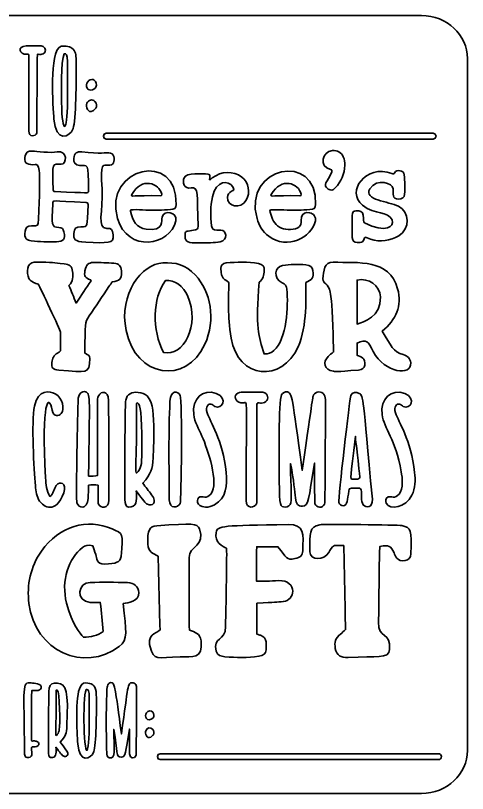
# Model space of a CAD drawing. Header units: inches. Extents: x 15.06 to 21.06, y -13.03 to -8.53.
# Drawn here: x 18.442 to 21.056, y -13.028 to -8.528 of the extents above; entities that cross this region are included whole.
import ezdxf

# ---------------------------------------------------------------- set-up
doc = ezdxf.new("R2010")
doc.units = ezdxf.units.IN
doc.header["$MEASUREMENT"] = 0
doc.layers.add('_U+0421_U+043B_U+043E_U+0439 1', color=7, linetype='Continuous')

# ---------------------------------------------------------------- blocks, each defined once
blk = doc.blocks.new('block 11')
at = {"layer": '_U+0421_U+043B_U+043E_U+0439 1', "color": 7, "lineweight": 35, "true_color": 0xffffff}
for points, knots in [([(19.3707, -9.6207), (19.37, -9.6426), (19.3609, -9.6488), (19.3383, -9.6498), (19.3146, -9.6508), (19.2911, -9.6547), (19.2717, -9.654), (19.2191, -9.6559), (19.1711, -9.6498), (19.1229, -9.6507), (19.1124, -9.6509), (19.104, -9.6494), (19.1064, -9.6596), (19.1199, -9.7161), (19.1424, -9.7572), (19.198, -9.7638), (19.306, -9.7765), (19.285, -9.7123), (19.2893, -9.6941), (19.3003, -9.6478), (19.3796, -9.6668), (19.3692, -9.7149), (19.3376, -9.8613), (19.0889, -9.9014), (19.0319, -9.7011), (18.9476, -9.4047), (19.3816, -9.3054), (19.3707, -9.6207)], [0, 0, 0, 0, 1, 1, 1, 2, 2, 2, 3, 3, 3, 4, 4, 4, 5, 5, 5, 6, 6, 6, 7, 7, 7, 8, 8, 8, 9, 9, 9, 9]), ([(19.2876, -9.5618), (19.273, -9.4968), (19.1723, -9.4597), (19.1143, -9.5636), (19.1056, -9.5793), (19.122, -9.5666), (19.2792, -9.57), (19.2844, -9.5698), (19.2895, -9.57), (19.2876, -9.5618)], [0, 0, 0, 0, 1, 1, 1, 2, 2, 2, 3, 3, 3, 3])]:
    blk.add_open_spline(points, degree=3, knots=knots, dxfattribs=at)
blk = doc.blocks.new('block 12')
at = {"layer": '_U+0421_U+043B_U+043E_U+0439 1', "color": 7, "lineweight": 35, "true_color": 0xffffff}
for points, knots in [([(20.1775, -9.6207), (20.1768, -9.6426), (20.1677, -9.6488), (20.1451, -9.6498), (20.1214, -9.6508), (20.0979, -9.6547), (20.0785, -9.654), (20.0282, -9.6559), (20.0051, -9.6508), (19.9203, -9.6508), (19.9143, -9.6509), (19.9118, -9.6535), (19.9133, -9.6596), (19.9203, -9.6894), (19.9326, -9.7248), (19.9572, -9.745), (19.9706, -9.7559), (19.9876, -9.7618), (20.0049, -9.7638), (20.0386, -9.7678), (20.0929, -9.7654), (20.0947, -9.7227), (20.0951, -9.7147), (20.0942, -9.702), (20.0961, -9.6941), (20.1012, -9.6725), (20.1207, -9.6646), (20.1427, -9.6688), (20.1659, -9.6733), (20.1808, -9.693), (20.1761, -9.7149), (20.1548, -9.8135), (20.014, -9.8839), (19.9065, -9.8046), (19.8708, -9.7782), (19.8504, -9.7422), (19.8387, -9.7011), (19.7536, -9.4018), (20.1883, -9.309), (20.1775, -9.6207)], [0, 0, 0, 0, 1, 1, 1, 2, 2, 2, 3, 3, 3, 4, 4, 4, 5, 5, 5, 6, 6, 6, 7, 7, 7, 8, 8, 8, 9, 9, 9, 10, 10, 10, 11, 11, 11, 12, 12, 12, 13, 13, 13, 13]), ([(20.0945, -9.5618), (20.0798, -9.4968), (19.9792, -9.4597), (19.9211, -9.5636), (19.9124, -9.5793), (19.9288, -9.5666), (20.086, -9.57), (20.0912, -9.5698), (20.0963, -9.57), (20.0945, -9.5618)], [0, 0, 0, 0, 1, 1, 1, 2, 2, 2, 3, 3, 3, 3])]:
    blk.add_open_spline(points, degree=3, knots=knots, dxfattribs=at)
blk = doc.blocks.new('block 10')
at = {"layer": '_U+0421_U+043B_U+043E_U+0439 1', "color": 7, "lineweight": 35, "true_color": 0xffffff}
for points, knots in [([(19.0076, -9.3356), (19.0171, -9.354), (19.0153, -9.3929), (18.9878, -9.3931), (18.9411, -9.3933), (18.9337, -9.3734), (18.9427, -9.5302), (18.9502, -9.6608), (18.9088, -9.7581), (18.9704, -9.7587), (18.9973, -9.7589), (19.0014, -9.763), (19.0067, -9.7968), (19.0148, -9.8495), (18.9725, -9.8435), (18.8479, -9.8387), (18.7802, -9.8361), (18.7782, -9.8195), (18.7795, -9.7884), (18.7808, -9.7589), (18.7907, -9.7496), (18.8207, -9.7496), (18.8642, -9.7495), (18.8548, -9.7541), (18.8614, -9.6213), (18.8617, -9.6143), (18.8604, -9.6099), (18.8515, -9.6094), (18.6406, -9.5993), (18.66, -9.5928), (18.6583, -9.6174), (18.6498, -9.7397), (18.6501, -9.7526), (18.6935, -9.7541), (18.7118, -9.7547), (18.7175, -9.7602), (18.7218, -9.7783), (18.7322, -9.823), (18.7186, -9.8333), (18.6785, -9.8359), (18.6297, -9.8391), (18.5814, -9.8359), (18.5332, -9.8305), (18.5093, -9.8279), (18.4908, -9.82), (18.4976, -9.776), (18.5012, -9.7528), (18.5103, -9.7452), (18.5343, -9.745), (18.5731, -9.7446), (18.5728, -9.7443), (18.5745, -9.7054), (18.5874, -9.4193), (18.5825, -9.3879), (18.5562, -9.3903), (18.5191, -9.3936), (18.4899, -9.3852), (18.4964, -9.349), (18.5018, -9.3192), (18.5124, -9.3089), (18.5432, -9.3121), (18.5571, -9.3135), (18.6484, -9.3241), (18.6838, -9.3167), (18.7428, -9.305), (18.7414, -9.3879), (18.7058, -9.3884), (18.6563, -9.3891), (18.6517, -9.3671), (18.6607, -9.5377), (18.6611, -9.5453), (18.6658, -9.5459), (18.6718, -9.5461), (18.8678, -9.5532), (18.8637, -9.5579), (18.8637, -9.544), (18.863, -9.3674), (18.8603, -9.3979), (18.8114, -9.3948), (18.7877, -9.3934), (18.7748, -9.3771), (18.7789, -9.3542), (18.7843, -9.3237), (18.7949, -9.3133), (18.8263, -9.3167), (18.9294, -9.3278), (18.9785, -9.3211), (18.9704, -9.321), (18.9848, -9.3212), (19.0008, -9.3224), (19.0076, -9.3356)], [0, 0, 0, 0, 1, 1, 1, 2, 2, 2, 3, 3, 3, 4, 4, 4, 5, 5, 5, 6, 6, 6, 7, 7, 7, 8, 8, 8, 9, 9, 9, 10, 10, 10, 11, 11, 11, 12, 12, 12, 13, 13, 13, 14, 14, 14, 15, 15, 15, 16, 16, 16, 17, 17, 17, 18, 18, 18, 19, 19, 19, 20, 20, 20, 21, 21, 21, 22, 22, 22, 23, 23, 23, 24, 24, 24, 25, 25, 25, 26, 26, 26, 27, 27, 27, 28, 28, 28, 29, 29, 29, 30, 30, 30, 30]), ([(20.2753, -9.3089), (20.214, -9.3141), (20.1943, -9.4013), (20.2638, -9.418), (20.2732, -9.4202), (20.2738, -9.4242), (20.2708, -9.4319), (20.2461, -9.4945), (20.2127, -9.5073), (20.2508, -9.5312), (20.2656, -9.5406), (20.2774, -9.5395), (20.2912, -9.5247), (20.3255, -9.4878), (20.3437, -9.4438), (20.3474, -9.394), (20.348, -9.3766), (20.3444, -9.3603), (20.3372, -9.3446), (20.3253, -9.319), (20.3039, -9.3065), (20.2753, -9.3089)], [0, 0, 0, 0, 1, 1, 1, 2, 2, 2, 3, 3, 3, 4, 4, 4, 5, 5, 5, 6, 6, 6, 7, 7, 7, 7]), ([(20.6562, -9.6311), (20.6006, -9.6025), (20.4521, -9.5948), (20.4909, -9.5311), (20.5316, -9.4641), (20.625, -9.498), (20.6253, -9.5292), (20.6255, -9.5583), (20.6206, -9.5889), (20.6561, -9.5894), (20.678, -9.5896), (20.6915, -9.5806), (20.6922, -9.5617), (20.6937, -9.5242), (20.6944, -9.4865), (20.6903, -9.449), (20.6872, -9.4204), (20.6435, -9.4186), (20.6355, -9.436), (20.6311, -9.4457), (20.6262, -9.444), (20.6184, -9.4411), (20.4671, -9.3854), (20.351, -9.5475), (20.4494, -9.6251), (20.5222, -9.6827), (20.595, -9.6553), (20.6198, -9.7102), (20.6366, -9.7472), (20.5832, -9.7913), (20.461, -9.7267), (20.4524, -9.7222), (20.4558, -9.7102), (20.4522, -9.682), (20.4492, -9.6594), (20.4355, -9.6553), (20.4103, -9.6578), (20.384, -9.6603), (20.3893, -9.6686), (20.3893, -9.7418), (20.3893, -9.7418), (20.3894, -9.7418), (20.3894, -9.7418), (20.3894, -9.8265), (20.3818, -9.8448), (20.4361, -9.8406), (20.4469, -9.8398), (20.4532, -9.8347), (20.4559, -9.8244), (20.4613, -9.8037), (20.4599, -9.8094), (20.4954, -9.8212), (20.5527, -9.8402), (20.6077, -9.8316), (20.658, -9.8016), (20.7267, -9.7606), (20.7202, -9.664), (20.6562, -9.6311)], [0, 0, 0, 0, 1, 1, 1, 2, 2, 2, 3, 3, 3, 4, 4, 4, 5, 5, 5, 6, 6, 6, 7, 7, 7, 8, 8, 8, 9, 9, 9, 10, 10, 10, 11, 11, 11, 12, 12, 12, 13, 13, 13, 14, 14, 14, 15, 15, 15, 16, 16, 16, 17, 17, 17, 18, 18, 18, 19, 19, 19, 19]), ([(19.7507, -9.462), (19.7014, -9.4249), (19.6319, -9.4271), (19.5796, -9.4674), (19.5751, -9.4709), (19.5713, -9.4754), (19.5644, -9.4777), (19.5661, -9.4574), (19.5698, -9.4456), (19.5547, -9.4445), (19.524, -9.4421), (19.4284, -9.437), (19.4169, -9.4658), (19.4063, -9.492), (19.417, -9.5329), (19.4577, -9.5247), (19.5011, -9.5162), (19.4923, -9.5584), (19.4975, -9.7482), (19.4978, -9.7598), (19.4932, -9.7652), (19.4822, -9.767), (19.4684, -9.7692), (19.4546, -9.7715), (19.4409, -9.7741), (19.4331, -9.7756), (19.4247, -9.7784), (19.4236, -9.7872), (19.4198, -9.8172), (19.4224, -9.8419), (19.4642, -9.8422), (19.4996, -9.8424), (19.535, -9.842), (19.5704, -9.8419), (19.5891, -9.8418), (19.6077, -9.8404), (19.626, -9.8368), (19.6728, -9.8275), (19.6619, -9.7679), (19.6301, -9.7693), (19.6224, -9.7696), (19.6145, -9.7694), (19.6068, -9.7693), (19.5859, -9.7693), (19.5793, -9.7641), (19.5762, -9.7442), (19.5672, -9.688), (19.5693, -9.6319), (19.5815, -9.5763), (19.6033, -9.4769), (19.672, -9.4808), (19.6979, -9.5184), (19.7077, -9.5325), (19.7066, -9.5369), (19.6915, -9.5444), (19.6772, -9.5516), (19.6689, -9.5629), (19.6682, -9.579), (19.6656, -9.6348), (19.7434, -9.6503), (19.7767, -9.5951), (19.8023, -9.5527), (19.7903, -9.4919), (19.7507, -9.462)], [0, 0, 0, 0, 1, 1, 1, 2, 2, 2, 3, 3, 3, 4, 4, 4, 5, 5, 5, 6, 6, 6, 7, 7, 7, 8, 8, 8, 9, 9, 9, 10, 10, 10, 11, 11, 11, 12, 12, 12, 13, 13, 13, 14, 14, 14, 15, 15, 15, 16, 16, 16, 17, 17, 17, 18, 18, 18, 19, 19, 19, 20, 20, 20, 21, 21, 21, 21])]:
    blk.add_open_spline(points, degree=3, knots=knots, dxfattribs=at)
at = {"layer": '_U+0421_U+043B_U+043E_U+0439 1'}
for name in ['block 11', 'block 12']:
    blk.add_blockref(name, (0, 0), dxfattribs=at)
blk = doc.blocks.new('block 14')
at = {"layer": '_U+0421_U+043B_U+043E_U+0439 1', "color": 7, "lineweight": 35, "true_color": 0xffffff}
for points, knots in [([(19.2054, -11.3551), (19.1915, -11.3476), (19.185, -11.3366), (19.1399, -11.278), (19.1442, -11.3166), (19.1464, -11.3628), (19.1116, -11.3699), (19.0649, -11.3796), (19.0746, -11.3359), (19.0747, -11.2468), (19.075, -11.0261), (19.0745, -10.7831), (19.0796, -10.7528), (19.0858, -10.7162), (19.1157, -10.7048), (19.152, -10.7078), (19.2364, -10.7147), (19.251, -10.787), (19.2374, -11.0865), (19.2343, -11.1556), (19.2277, -11.1759), (19.1782, -11.2327), (19.1951, -11.2549), (19.2121, -11.2771), (19.229, -11.2994), (19.2661, -11.3481), (19.2309, -11.3688), (19.2054, -11.3551)], [0, 0, 0, 0, 1, 1, 1, 2, 2, 2, 3, 3, 3, 4, 4, 4, 5, 5, 5, 6, 6, 6, 7, 7, 7, 8, 8, 8, 9, 9, 9, 9]), ([(19.1667, -10.8249), (19.1581, -10.7552), (19.1405, -10.7637), (19.1408, -10.7807), (19.1459, -11.1428), (19.1252, -11.1996), (19.1517, -11.1647), (19.1617, -11.1517), (19.1674, -11.1357), (19.1701, -11.1197), (19.1739, -11.0972), (19.1758, -10.8999), (19.1667, -10.8249)], [0, 0, 0, 0, 1, 1, 1, 2, 2, 2, 3, 3, 3, 4, 4, 4, 4])]:
    blk.add_open_spline(points, degree=3, knots=knots, dxfattribs=at)
blk = doc.blocks.new('block 15')
at = {"layer": '_U+0421_U+043B_U+043E_U+0439 1', "color": 7, "lineweight": 35, "true_color": 0xffffff}
for points, knots in [([(20.5057, -11.3252), (20.5107, -11.377), (20.4676, -11.3773), (20.4535, -11.3585), (20.4446, -11.3468), (20.4437, -11.3312), (20.4432, -11.3166), (20.4409, -11.2565), (20.4481, -11.2597), (20.3846, -11.262), (20.3752, -11.2624), (20.371, -11.2644), (20.3691, -11.2777), (20.3623, -11.3281), (20.3621, -11.3614), (20.3365, -11.3633), (20.3253, -11.3641), (20.3154, -11.3548), (20.3118, -11.3443), (20.3066, -11.3292), (20.3756, -10.7389), (20.3807, -10.726), (20.3875, -10.7079), (20.414, -10.7022), (20.43, -10.7134), (20.456, -10.7315), (20.4484, -10.7214), (20.5057, -11.3252)], [0, 0, 0, 0, 1, 1, 1, 2, 2, 2, 3, 3, 3, 4, 4, 4, 5, 5, 5, 6, 6, 6, 7, 7, 7, 8, 8, 8, 9, 9, 9, 9]), ([(20.4313, -11.1834), (20.4313, -11.1834), (20.4269, -11.1398), (20.4162, -11.0336), (20.414, -11.0115), (20.4062, -10.9837), (20.4089, -10.9617), (20.3786, -11.21), (20.3738, -11.2096), (20.3917, -11.2092), (20.4003, -11.209), (20.419, -11.2121), (20.4265, -11.2083), (20.4367, -11.2033), (20.4325, -11.1947), (20.4313, -11.1834)], [0, 0, 0, 0, 1, 1, 1, 2, 2, 2, 3, 3, 3, 4, 4, 4, 5, 5, 5, 5])]:
    blk.add_open_spline(points, degree=3, knots=knots, dxfattribs=at)
blk = doc.blocks.new('block 13')
at = {"layer": '_U+0421_U+043B_U+043E_U+0439 1', "color": 7, "lineweight": 35, "true_color": 0xffffff}
for points, knots in [([(18.6779, -11.2454), (18.6623, -11.2646), (18.6627, -11.2968), (18.6406, -11.3098), (18.6217, -11.278), (18.6185, -11.2397), (18.6163, -11.2029), (18.5897, -10.7534), (18.6356, -10.7114), (18.6538, -10.8103), (18.6616, -10.8524), (18.6942, -10.8454), (18.7068, -10.8294), (18.7268, -10.8039), (18.7161, -10.7409), (18.6712, -10.7152), (18.6421, -10.6986), (18.5715, -10.689), (18.5517, -10.7875), (18.5329, -10.8812), (18.5485, -11.1538), (18.5573, -11.2475), (18.5602, -11.2785), (18.5642, -11.3107), (18.5814, -11.3367), (18.6022, -11.3679), (18.6758, -11.4164), (18.7209, -11.2886), (18.7414, -11.2302), (18.6983, -11.2203), (18.6779, -11.2454)], [0, 0, 0, 0, 1, 1, 1, 2, 2, 2, 3, 3, 3, 4, 4, 4, 5, 5, 5, 6, 6, 6, 7, 7, 7, 8, 8, 8, 9, 9, 9, 10, 10, 10, 10]), ([(18.9231, -10.7257), (18.9162, -10.7387), (18.9161, -10.7541), (18.9161, -10.7687), (18.9161, -10.7721), (18.9177, -11.1871), (18.9153, -11.1894), (18.9131, -11.1914), (18.8681, -11.1921), (18.8649, -11.1922), (18.8692, -10.7442), (18.8759, -10.722), (18.8523, -10.7065), (18.8393, -10.6981), (18.8207, -10.706), (18.8126, -10.719), (18.8044, -10.7319), (18.8038, -10.7481), (18.8035, -10.7634), (18.8003, -10.9136), (18.791, -11.3273), (18.7971, -11.3465), (18.8066, -11.3766), (18.8575, -11.3918), (18.8615, -11.321), (18.863, -11.2957), (18.8639, -11.2704), (18.8642, -11.2451), (18.8826, -11.2416), (18.9016, -11.2416), (18.9199, -11.2451), (18.9196, -11.333), (18.9182, -11.3433), (18.9221, -11.3535), (18.9324, -11.38), (18.9815, -11.3824), (18.9816, -11.3309), (18.9821, -11.1388), (18.9826, -10.9468), (18.9799, -10.7547), (18.979, -10.6916), (18.936, -10.7016), (18.9231, -10.7257)], [0, 0, 0, 0, 1, 1, 1, 2, 2, 2, 3, 3, 3, 4, 4, 4, 5, 5, 5, 6, 6, 6, 7, 7, 7, 8, 8, 8, 9, 9, 9, 10, 10, 10, 11, 11, 11, 12, 12, 12, 13, 13, 13, 14, 14, 14, 14]), ([(19.3938, -10.7256), (19.3813, -10.697), (19.3384, -10.6928), (19.3353, -10.7582), (19.3267, -10.9423), (19.3295, -11.1272), (19.3316, -11.3297), (19.3321, -11.3834), (19.3827, -11.3772), (19.3942, -11.3499), (19.4, -11.336), (19.408, -10.758), (19.3938, -10.7256)], [0, 0, 0, 0, 1, 1, 1, 2, 2, 2, 3, 3, 3, 4, 4, 4, 4]), ([(19.5504, -10.8261), (19.5377, -10.7871), (19.5587, -10.7729), (19.5725, -10.7753), (19.5814, -10.7769), (19.5876, -10.7845), (19.5954, -10.7888), (19.6347, -10.8102), (19.6748, -10.7427), (19.6033, -10.7142), (19.5251, -10.683), (19.4603, -10.747), (19.4725, -10.8349), (19.4787, -10.8799), (19.5016, -10.9206), (19.5205, -10.9619), (19.5534, -11.0338), (19.6213, -11.2333), (19.5716, -11.2958), (19.547, -11.3267), (19.5234, -11.3059), (19.5071, -11.3124), (19.4863, -11.3208), (19.4841, -11.3683), (19.5405, -11.3716), (19.5585, -11.3727), (19.5765, -11.3668), (19.5921, -11.3578), (19.6607, -11.3186), (19.6687, -11.2466), (19.6604, -11.1702), (19.6397, -10.9806), (19.5678, -10.8794), (19.5504, -10.8261)], [0, 0, 0, 0, 1, 1, 1, 2, 2, 2, 3, 3, 3, 4, 4, 4, 5, 5, 5, 6, 6, 6, 7, 7, 7, 8, 8, 8, 9, 9, 9, 10, 10, 10, 11, 11, 11, 11]), ([(19.8841, -10.7109), (19.8702, -10.7036), (19.8547, -10.7061), (19.7567, -10.7068), (19.7435, -10.7069), (19.7286, -10.7077), (19.7196, -10.7173), (19.7028, -10.7352), (19.7187, -10.7726), (19.7598, -10.7681), (19.7866, -10.7652), (19.7754, -10.7215), (19.7765, -11.334), (19.7766, -11.3857), (19.8272, -11.3757), (19.8358, -11.3516), (19.8395, -11.3413), (19.8382, -11.375), (19.8381, -10.7786), (19.8381, -10.7582), (19.8586, -10.7769), (19.8825, -10.766), (19.9058, -10.7555), (19.9068, -10.7228), (19.8841, -10.7109)], [0, 0, 0, 0, 1, 1, 1, 2, 2, 2, 3, 3, 3, 4, 4, 4, 5, 5, 5, 6, 6, 6, 7, 7, 7, 8, 8, 8, 8]), ([(20.1662, -10.7228), (20.1596, -10.7347), (20.1636, -10.7197), (20.1, -11.1587), (20.0424, -10.7235), (20.0402, -10.7114), (20.0142, -10.7047), (20.0011, -10.7013), (19.9873, -10.7102), (19.9808, -10.7219), (19.9623, -10.7552), (19.9666, -11.1214), (19.967, -11.1586), (19.9688, -11.3471), (19.968, -11.3641), (19.9928, -11.3704), (20.0065, -11.3739), (20.0228, -11.3686), (20.0302, -11.3564), (20.0434, -11.3345), (20.0323, -11.2689), (20.033, -11.1195), (20.0715, -11.3184), (20.0458, -11.3673), (20.1014, -11.3659), (20.138, -11.365), (20.1359, -11.3298), (20.1712, -11.1163), (20.1712, -11.1246), (20.1716, -11.3437), (20.1739, -11.3516), (20.1813, -11.3775), (20.2183, -11.3799), (20.2291, -11.3547), (20.2343, -11.3426), (20.2341, -10.7719), (20.2341, -10.7587), (20.2341, -10.7458), (20.2339, -10.7321), (20.2269, -10.7211), (20.2129, -10.6989), (20.1792, -10.6995), (20.1662, -10.7228)], [0, 0, 0, 0, 1, 1, 1, 2, 2, 2, 3, 3, 3, 4, 4, 4, 5, 5, 5, 6, 6, 6, 7, 7, 7, 8, 8, 8, 9, 9, 9, 10, 10, 10, 11, 11, 11, 12, 12, 12, 13, 13, 13, 14, 14, 14, 14]), ([(20.7498, -11.1702), (20.7291, -10.9806), (20.6572, -10.8794), (20.6398, -10.8261), (20.6271, -10.7871), (20.6481, -10.7729), (20.662, -10.7753), (20.6708, -10.7769), (20.677, -10.7845), (20.6848, -10.7888), (20.7241, -10.8102), (20.7642, -10.7427), (20.6928, -10.7142), (20.6145, -10.683), (20.5497, -10.747), (20.5619, -10.8349), (20.5737, -10.9198), (20.6391, -10.9745), (20.6727, -11.1664), (20.6794, -11.2049), (20.6861, -11.2643), (20.661, -11.2958), (20.6364, -11.3267), (20.6128, -11.3059), (20.5965, -11.3124), (20.5831, -11.3178), (20.5799, -11.338), (20.586, -11.3492), (20.6084, -11.3901), (20.6967, -11.3757), (20.7347, -11.3026), (20.7555, -11.2625), (20.7547, -11.215), (20.7498, -11.1702)], [0, 0, 0, 0, 1, 1, 1, 2, 2, 2, 3, 3, 3, 4, 4, 4, 5, 5, 5, 6, 6, 6, 7, 7, 7, 8, 8, 8, 9, 9, 9, 10, 10, 10, 11, 11, 11, 11])]:
    blk.add_open_spline(points, degree=3, knots=knots, dxfattribs=at)
at = {"layer": '_U+0421_U+043B_U+043E_U+0439 1'}
for name in ['block 14', 'block 15']:
    blk.add_blockref(name, (0, 0), dxfattribs=at)
blk = doc.blocks.new('block 17')
at = {"layer": '_U+0421_U+043B_U+043E_U+0439 1', "color": 7, "lineweight": 35, "true_color": 0xffffff}
for points, knots in [([(19.5369, -10.4297), (19.4289, -10.6664), (19.137, -10.6226), (19.0815, -10.349), (19.0389, -10.1391), (19.1701, -9.9642), (19.2943, -9.9583), (19.3685, -9.9547), (19.4237, -9.968), (19.4822, -10.0294), (19.5703, -10.1218), (19.6019, -10.2872), (19.5369, -10.4297)], [0, 0, 0, 0, 1, 1, 1, 2, 2, 2, 3, 3, 3, 4, 4, 4, 4]), ([(19.4364, -10.1481), (19.414, -10.0983), (19.3627, -10.0513), (19.3086, -10.061), (19.2344, -10.1617), (19.2299, -10.3486), (19.2978, -10.4767), (19.4109, -10.5033), (19.5141, -10.3209), (19.4364, -10.1481)], [0, 0, 0, 0, 1, 1, 1, 2, 2, 2, 3, 3, 3, 3])]:
    blk.add_open_spline(points, degree=3, knots=knots, dxfattribs=at)
blk = doc.blocks.new('block 18')
at = {"layer": '_U+0421_U+043B_U+043E_U+0439 1', "color": 7, "lineweight": 35, "true_color": 0xffffff}
for points, knots in [([(20.5112, -10.4712), (20.4802, -10.4127), (20.4732, -10.3978), (20.417, -10.4223), (20.417, -10.4453), (20.417, -10.4685), (20.417, -10.4937), (20.4401, -10.5027), (20.4688, -10.5084), (20.4617, -10.55), (20.4587, -10.5671), (20.4478, -10.5764), (20.4264, -10.5782), (20.286, -10.5901), (20.2971, -10.5876), (20.2809, -10.5857), (20.2253, -10.5791), (20.219, -10.5312), (20.2495, -10.5006), (20.2587, -10.4914), (20.2695, -10.4837), (20.2813, -10.4739), (20.2813, -10.4168), (20.2719, -10.2265), (20.2695, -10.1803), (20.2685, -10.1625), (20.264, -10.1449), (20.2613, -10.1271), (20.2532, -10.0735), (20.2178, -10.0822), (20.2195, -10.0506), (20.2207, -10.0283), (20.2243, -10.0056), (20.2313, -9.9842), (20.2375, -9.9649), (20.2544, -9.9537), (20.2782, -9.9545), (20.425, -9.9595), (20.6036, -9.934), (20.6517, -10.1077), (20.6796, -10.2083), (20.6419, -10.2861), (20.5633, -10.3535), (20.6133, -10.4373), (20.6265, -10.4743), (20.6836, -10.4892), (20.7087, -10.4958), (20.7253, -10.5111), (20.7276, -10.5358), (20.735, -10.616), (20.5783, -10.5976), (20.5112, -10.4712)], [0, 0, 0, 0, 1, 1, 1, 2, 2, 2, 3, 3, 3, 4, 4, 4, 5, 5, 5, 6, 6, 6, 7, 7, 7, 8, 8, 8, 9, 9, 9, 10, 10, 10, 11, 11, 11, 12, 12, 12, 13, 13, 13, 14, 14, 14, 15, 15, 15, 16, 16, 16, 17, 17, 17, 17]), ([(20.5523, -10.1557), (20.5484, -10.089), (20.4862, -10.0439), (20.4172, -10.0583), (20.4172, -10.1417), (20.4172, -10.2254), (20.4172, -10.3129), (20.4518, -10.2992), (20.5589, -10.2711), (20.5523, -10.1557)], [0, 0, 0, 0, 1, 1, 1, 2, 2, 2, 3, 3, 3, 3])]:
    blk.add_open_spline(points, degree=3, knots=knots, dxfattribs=at)
blk = doc.blocks.new('block 16')
at = {"layer": '_U+0421_U+043B_U+043E_U+0439 1', "color": 7, "lineweight": 35, "true_color": 0xffffff}
for points, knots in [([(19.0111, -9.9605), (18.972, -9.9577), (18.9326, -9.9563), (18.8934, -9.9566), (18.8618, -9.9568), (18.85, -9.9696), (18.8438, -10.0038), (18.8382, -10.0351), (18.8439, -10.0447), (18.8755, -10.0569), (18.8767, -10.0574), (18.8772, -10.0594), (18.8789, -10.062), (18.8514, -10.1031), (18.8236, -10.1449), (18.7928, -10.1913), (18.7777, -10.1544), (18.7645, -10.122), (18.7512, -10.0895), (18.7774, -10.0656), (18.7743, -10.0364), (18.7717, -10.0078), (18.7693, -9.9797), (18.7538, -9.9667), (18.7238, -9.9647), (18.6542, -9.96), (18.6699, -9.9525), (18.5502, -9.9549), (18.5092, -9.9557), (18.502, -10.0153), (18.5198, -10.0498), (18.5245, -10.0589), (18.5359, -10.0657), (18.5456, -10.0715), (18.554, -10.0764), (18.5643, -10.0785), (18.574, -10.0819), (18.5826, -10.0982), (18.7024, -10.3484), (18.7025, -10.3586), (18.7029, -10.3944), (18.7027, -10.4303), (18.7027, -10.4672), (18.6971, -10.4716), (18.6918, -10.477), (18.6853, -10.4805), (18.6627, -10.4923), (18.6549, -10.5119), (18.652, -10.5341), (18.6481, -10.5642), (18.6598, -10.5772), (18.6922, -10.5794), (18.8598, -10.5903), (18.8662, -10.6063), (18.8724, -10.512), (18.8735, -10.495), (18.8571, -10.4887), (18.8423, -10.4798), (18.8471, -10.3057), (18.841, -10.306), (18.8686, -10.2656), (18.9072, -10.2091), (18.9447, -10.152), (18.9827, -10.0951), (18.989, -10.0857), (18.9959, -10.0767), (19.0017, -10.0686), (19.0457, -10.0624), (19.0547, -10.0528), (19.0547, -10.0138), (19.0547, -10.0106), (19.0548, -10.0074), (19.0546, -10.0042), (19.0534, -9.9769), (19.0408, -9.9626), (19.0111, -9.9605)], [0, 0, 0, 0, 1, 1, 1, 2, 2, 2, 3, 3, 3, 4, 4, 4, 5, 5, 5, 6, 6, 6, 7, 7, 7, 8, 8, 8, 9, 9, 9, 10, 10, 10, 11, 11, 11, 12, 12, 12, 13, 13, 13, 14, 14, 14, 15, 15, 15, 16, 16, 16, 17, 17, 17, 18, 18, 18, 19, 19, 19, 20, 20, 20, 21, 21, 21, 22, 22, 22, 23, 23, 23, 24, 24, 24, 25, 25, 25, 25]), ([(20.1214, -9.9702), (20.0761, -9.9653), (20.0308, -9.9671), (19.9858, -9.9736), (19.9392, -9.9803), (19.9324, -10.0483), (19.9837, -10.0731), (20.0008, -10.0813), (20.0095, -10.0933), (20.0112, -10.1103), (20.0204, -10.2063), (20.0115, -10.4022), (19.9362, -10.4653), (19.921, -10.4781), (19.9042, -10.4892), (19.8794, -10.4851), (19.846, -10.384), (19.8314, -10.33), (19.8503, -10.0706), (19.8761, -10.0541), (19.8782, -10.0282), (19.8805, -10.0029), (19.8826, -9.9796), (19.8718, -9.9669), (19.8471, -9.9626), (19.7851, -9.952), (19.7228, -9.9526), (19.6604, -9.959), (19.6403, -9.961), (19.628, -9.9729), (19.6288, -9.9906), (19.6317, -10.0534), (19.6505, -10.0517), (19.6752, -10.0717), (19.6752, -10.1854), (19.6665, -10.2508), (19.6897, -10.395), (19.7278, -10.6318), (19.9848, -10.6525), (20.0761, -10.4449), (20.1299, -10.3227), (20.1213, -10.1471), (20.1213, -10.0727), (20.1542, -10.053), (20.1708, -10.0474), (20.1615, -10.0033), (20.1569, -9.9816), (20.1478, -9.973), (20.1214, -9.9702)], [0, 0, 0, 0, 1, 1, 1, 2, 2, 2, 3, 3, 3, 4, 4, 4, 5, 5, 5, 6, 6, 6, 7, 7, 7, 8, 8, 8, 9, 9, 9, 10, 10, 10, 11, 11, 11, 12, 12, 12, 13, 13, 13, 14, 14, 14, 15, 15, 15, 16, 16, 16, 16])]:
    blk.add_open_spline(points, degree=3, knots=knots, dxfattribs=at)
at = {"layer": '_U+0421_U+043B_U+043E_U+0439 1'}
for name in ['block 18', 'block 17']:
    blk.add_blockref(name, (0, 0), dxfattribs=at)
blk = doc.blocks.new('block 20')
at = {"layer": '_U+0421_U+043B_U+043E_U+0439 1', "color": 7, "lineweight": 35, "true_color": 0xffffff}
for points, knots in [([(18.7926, -8.7846), (18.7953, -8.9041), (18.7904, -9.137), (18.7751, -9.1802), (18.7551, -9.2366), (18.6754, -9.2617), (18.664, -9.1271), (18.6581, -9.057), (18.6367, -8.7367), (18.7017, -8.7069), (18.7167, -8.7), (18.7545, -8.7065), (18.7682, -8.7158), (18.7893, -8.7302), (18.7921, -8.7593), (18.7926, -8.7846)], [0, 0, 0, 0, 1, 1, 1, 2, 2, 2, 3, 3, 3, 4, 4, 4, 5, 5, 5, 5]), ([(18.7426, -9.0265), (18.7433, -8.7827), (18.7494, -8.7411), (18.7229, -8.7497), (18.7044, -8.7838), (18.7071, -8.9914), (18.708, -9.0297), (18.7124, -9.2252), (18.742, -9.2076), (18.7426, -9.0265)], [0, 0, 0, 0, 1, 1, 1, 2, 2, 2, 3, 3, 3, 3])]:
    blk.add_open_spline(points, degree=3, knots=knots, dxfattribs=at)
blk = doc.blocks.new('block 19')
at = {"layer": '_U+0421_U+043B_U+043E_U+0439 1', "color": 7, "lineweight": 35, "true_color": 0xffffff}
for points, knots in [([(18.6026, -8.7068), (18.5955, -8.7031), (18.5871, -8.703), (18.579, -8.7031), (18.5537, -8.7033), (18.5283, -8.7035), (18.503, -8.7037), (18.4488, -8.704), (18.4649, -8.756), (18.5054, -8.7516), (18.5098, -8.7511), (18.5156, -8.7506), (18.518, -8.754), (18.519, -8.7555), (18.519, -8.7572), (18.519, -8.759), (18.5184, -8.9041), (18.5182, -9.0492), (18.5185, -9.1943), (18.5186, -9.235), (18.5582, -9.2266), (18.5648, -9.2081), (18.5665, -9.2034), (18.5661, -8.7547), (18.569, -8.7528), (18.5704, -8.7519), (18.5722, -8.7519), (18.5739, -8.752), (18.5832, -8.7526), (18.5929, -8.7538), (18.6014, -8.75), (18.6196, -8.7417), (18.6204, -8.7161), (18.6026, -8.7068)], [0, 0, 0, 0, 1, 1, 1, 2, 2, 2, 3, 3, 3, 4, 4, 4, 5, 5, 5, 6, 6, 6, 7, 7, 7, 8, 8, 8, 9, 9, 9, 10, 10, 10, 11, 11, 11, 11]), ([(18.853, -8.9382), (18.8466, -8.9084), (18.8803, -8.8897), (18.8979, -8.9014), (18.9079, -8.9081), (18.9149, -8.928), (18.9075, -8.9415), (18.8965, -8.9614), (18.8596, -8.9693), (18.853, -8.9382)], [0, 0, 0, 0, 1, 1, 1, 2, 2, 2, 3, 3, 3, 3]), ([(18.9065, -9.0638), (18.9053, -9.0655), (18.8911, -9.0783), (18.8885, -9.0798), (18.8613, -9.0962), (18.8468, -9.0542), (18.8546, -9.0351), (18.8632, -9.0139), (18.8867, -9.01), (18.9013, -9.0241), (18.9129, -9.0353), (18.9133, -9.0545), (18.9065, -9.0638)], [0, 0, 0, 0, 1, 1, 1, 2, 2, 2, 3, 3, 3, 4, 4, 4, 4])]:
    blk.add_open_spline(points, degree=3, knots=knots, dxfattribs=at)
at = {"layer": '_U+0421_U+043B_U+043E_U+0439 1'}
blk.add_blockref('block 20', (0, 0), dxfattribs=at)
blk = doc.blocks.new('block 22')
at = {"layer": '_U+0421_U+043B_U+043E_U+0439 1', "color": 7, "lineweight": 35, "true_color": 0xffffff}
for points, knots in [([(18.7185, -12.8111), (18.7083, -12.8056), (18.7009, -12.7935), (18.6758, -12.7609), (18.6786, -12.7859), (18.68, -12.8161), (18.6574, -12.8208), (18.629, -12.8267), (18.6332, -12.7979), (18.6332, -12.7804), (18.6335, -12.5853), (18.6331, -12.4384), (18.6365, -12.4185), (18.6405, -12.3945), (18.66, -12.3872), (18.6837, -12.3891), (18.7369, -12.3935), (18.7484, -12.4357), (18.7393, -12.636), (18.7373, -12.6811), (18.733, -12.6944), (18.7008, -12.7313), (18.7118, -12.7458), (18.7228, -12.7603), (18.7339, -12.7748), (18.7581, -12.8065), (18.7352, -12.8201), (18.7185, -12.8111)], [0, 0, 0, 0, 1, 1, 1, 2, 2, 2, 3, 3, 3, 4, 4, 4, 5, 5, 5, 6, 6, 6, 7, 7, 7, 8, 8, 8, 9, 9, 9, 9]), ([(18.6814, -12.429), (18.6779, -12.4281), (18.6763, -12.4331), (18.6763, -12.4367), (18.6797, -12.6728), (18.6662, -12.7097), (18.6835, -12.687), (18.69, -12.6785), (18.6937, -12.6681), (18.6955, -12.6577), (18.6989, -12.637), (18.7012, -12.4338), (18.6814, -12.429)], [0, 0, 0, 0, 1, 1, 1, 2, 2, 2, 3, 3, 3, 4, 4, 4, 4])]:
    blk.add_open_spline(points, degree=3, knots=knots, dxfattribs=at)
blk = doc.blocks.new('block 23')
at = {"layer": '_U+0421_U+043B_U+043E_U+0439 1', "color": 7, "lineweight": 35, "true_color": 0xffffff}
for points, knots in [([(18.9094, -12.4559), (18.9116, -12.5556), (18.9076, -12.7496), (18.8948, -12.7856), (18.8781, -12.8326), (18.8117, -12.8535), (18.8022, -12.7414), (18.7967, -12.6761), (18.7858, -12.4674), (18.817, -12.4092), (18.8281, -12.3884), (18.8397, -12.387), (18.8597, -12.3897), (18.891, -12.3941), (18.9082, -12.4029), (18.9094, -12.4559)], [0, 0, 0, 0, 1, 1, 1, 2, 2, 2, 3, 3, 3, 4, 4, 4, 5, 5, 5, 5]), ([(18.8674, -12.4495), (18.8674, -12.4441), (18.8673, -12.4384), (18.8648, -12.4336), (18.8623, -12.4288), (18.8565, -12.4252), (18.8513, -12.4269), (18.8261, -12.4733), (18.8408, -12.84), (18.858, -12.7704), (18.8702, -12.7214), (18.868, -12.6845), (18.8674, -12.4495)], [0, 0, 0, 0, 1, 1, 1, 2, 2, 2, 3, 3, 3, 4, 4, 4, 4])]:
    blk.add_open_spline(points, degree=3, knots=knots, dxfattribs=at)
blk = doc.blocks.new('block 21')
at = {"layer": '_U+0421_U+043B_U+043E_U+0439 1', "color": 7, "lineweight": 35, "true_color": 0xffffff}
for points, knots in [([(19.137, -12.3978), (19.1415, -12.405), (19.1416, -12.4139), (19.1416, -12.4223), (19.1416, -12.4312), (19.1419, -12.8027), (19.1384, -12.8109), (19.1314, -12.8272), (19.1016, -12.829), (19.1014, -12.7989), (19.1012, -12.7511), (19.1009, -12.7033), (19.1006, -12.6555), (19.0776, -12.7947), (19.079, -12.8176), (19.0552, -12.8181), (19.0188, -12.8191), (19.0357, -12.7875), (19.0105, -12.6575), (19.01, -12.7726), (19.0246, -12.8313), (18.9843, -12.8211), (18.9713, -12.8178), (18.9705, -12.8038), (18.97, -12.7925), (18.9649, -12.6816), (18.9667, -12.4315), (18.9733, -12.4064), (18.9792, -12.3839), (19.0077, -12.3734), (19.0152, -12.4138), (19.0287, -12.4858), (19.0373, -12.5547), (19.0542, -12.6831), (19.0954, -12.3984), (19.0893, -12.3879), (19.1168, -12.3872), (19.1248, -12.387), (19.1327, -12.3912), (19.137, -12.3978)], [0, 0, 0, 0, 1, 1, 1, 2, 2, 2, 3, 3, 3, 4, 4, 4, 5, 5, 5, 6, 6, 6, 7, 7, 7, 8, 8, 8, 9, 9, 9, 10, 10, 10, 11, 11, 11, 12, 12, 12, 13, 13, 13, 13]), ([(18.5317, -12.3888), (18.4781, -12.3831), (18.4915, -12.4008), (18.4941, -12.7938), (18.4942, -12.8022), (18.4948, -12.8118), (18.5015, -12.817), (18.5108, -12.8242), (18.5254, -12.8211), (18.5326, -12.8123), (18.5449, -12.7972), (18.5238, -12.7549), (18.5432, -12.7575), (18.5829, -12.7628), (18.5849, -12.7315), (18.5624, -12.7255), (18.5554, -12.7236), (18.548, -12.7244), (18.5408, -12.7246), (18.5368, -12.7248), (18.5354, -12.7236), (18.5354, -12.7192), (18.5352, -12.6237), (18.5352, -12.5281), (18.5356, -12.4325), (18.5496, -12.4297), (18.5845, -12.4397), (18.5898, -12.418), (18.5963, -12.3911), (18.5491, -12.3906), (18.5317, -12.3888)], [0, 0, 0, 0, 1, 1, 1, 2, 2, 2, 3, 3, 3, 4, 4, 4, 5, 5, 5, 6, 6, 6, 7, 7, 7, 8, 8, 8, 9, 9, 9, 10, 10, 10, 10]), ([(19.2179, -12.5508), (19.2483, -12.5461), (19.2543, -12.6015), (19.2146, -12.6014), (19.188, -12.6014), (19.1857, -12.5557), (19.2179, -12.5508)], [0, 0, 0, 0, 1, 1, 1, 2, 2, 2, 2]), ([(19.2393, -12.6886), (19.2382, -12.69), (19.2265, -12.7007), (19.2243, -12.702), (19.2017, -12.7156), (19.1895, -12.6806), (19.196, -12.6647), (19.2032, -12.647), (19.2228, -12.6438), (19.235, -12.6556), (19.2446, -12.6649), (19.245, -12.6808), (19.2393, -12.6886)], [0, 0, 0, 0, 1, 1, 1, 2, 2, 2, 3, 3, 3, 4, 4, 4, 4])]:
    blk.add_open_spline(points, degree=3, knots=knots, dxfattribs=at)
at = {"layer": '_U+0421_U+043B_U+043E_U+0439 1'}
for name in ['block 22', 'block 23']:
    blk.add_blockref(name, (0, 0), dxfattribs=at)
blk = doc.blocks.new('block 24')
at = {"layer": '_U+0421_U+043B_U+043E_U+0439 1', "color": 7, "lineweight": 35, "true_color": 0xffffff}
for points, knots in [([(19.0902, -11.8076), (19.0184, -11.8059), (18.9464, -11.8063), (18.8745, -11.8067), (18.801, -11.8071), (18.787, -11.9147), (18.8739, -11.9227), (18.8922, -11.9243), (18.9109, -11.9229), (18.9326, -11.9229), (18.9383, -11.9803), (18.9437, -12.0339), (18.9494, -12.0901), (18.9155, -12.1144), (18.8791, -12.1252), (18.8344, -12.1242), (18.8169, -12.1007), (18.7704, -12.0528), (18.7374, -11.927), (18.703, -11.7959), (18.7515, -11.6655), (18.8289, -11.6059), (18.845, -11.5935), (18.8625, -11.5874), (18.8883, -11.5945), (18.8937, -11.6101), (18.9001, -11.6279), (18.9059, -11.6458), (18.9125, -11.6665), (18.9094, -11.7036), (18.9571, -11.701), (19.0239, -11.6974), (19.0483, -11.6919), (19.0522, -11.6571), (19.0682, -11.5174), (19.0631, -11.5262), (19.0001, -11.498), (18.8591, -11.4349), (18.6935, -11.48), (18.5922, -11.6255), (18.5276, -11.7183), (18.5069, -11.8208), (18.5198, -11.9286), (18.5528, -12.2064), (18.8407, -12.3295), (19.0406, -12.1775), (19.0962, -12.1352), (19.0796, -12.0946), (19.0656, -11.9295), (19.0913, -11.9248), (19.1576, -11.9192), (19.1556, -11.865), (19.1545, -11.8339), (19.128, -11.8085), (19.0902, -11.8076)], [0, 0, 0, 0, 1, 1, 1, 2, 2, 2, 3, 3, 3, 4, 4, 4, 5, 5, 5, 6, 6, 6, 7, 7, 7, 8, 8, 8, 9, 9, 9, 10, 10, 10, 11, 11, 11, 12, 12, 12, 13, 13, 13, 14, 14, 14, 15, 15, 15, 16, 16, 16, 17, 17, 17, 18, 18, 18, 18]), ([(19.4478, -12.083), (19.4451, -12.05), (19.4477, -11.9821), (19.4462, -11.6631), (19.4459, -11.5957), (19.5441, -11.5944), (19.506, -11.4977), (19.4928, -11.4641), (19.4708, -11.4635), (19.2584, -11.4799), (19.2171, -11.4831), (19.2039, -11.5031), (19.2068, -11.5854), (19.2085, -11.63), (19.2371, -11.6397), (19.2669, -11.656), (19.2705, -11.7975), (19.2741, -11.94), (19.2777, -12.0814), (19.2681, -12.0883), (19.262, -12.0941), (19.2547, -12.0976), (19.2187, -12.1152), (19.2112, -12.1437), (19.2199, -12.1789), (19.2404, -12.261), (19.2646, -12.2426), (19.3935, -12.2378), (19.4653, -12.2351), (19.5272, -12.2537), (19.5149, -12.1457), (19.5097, -12.0999), (19.4796, -12.0948), (19.4478, -12.083)], [0, 0, 0, 0, 1, 1, 1, 2, 2, 2, 3, 3, 3, 4, 4, 4, 5, 5, 5, 6, 6, 6, 7, 7, 7, 8, 8, 8, 9, 9, 9, 10, 10, 10, 11, 11, 11, 11]), ([(20.019, -11.4719), (19.6424, -11.4801), (19.61, -11.476), (19.6016, -11.5187), (19.5903, -11.576), (19.6434, -11.5997), (19.6615, -11.6095), (19.6641, -11.6501), (19.6645, -11.5656), (19.6573, -12.0614), (19.656, -12.153), (19.5824, -12.1174), (19.6023, -12.2044), (19.6079, -12.229), (19.6304, -12.2353), (19.6529, -12.2369), (19.7184, -12.2416), (19.784, -12.2438), (19.8493, -12.2343), (19.8755, -12.2305), (19.8905, -12.2187), (19.891, -12.1971), (19.8915, -12.1712), (19.9014, -12.1268), (19.8584, -12.1127), (19.8527, -12.1109), (19.8471, -12.1091), (19.8386, -12.1064), (19.8386, -12.0475), (19.8386, -11.9891), (19.8386, -11.9276), (19.9465, -11.9194), (19.9519, -11.9229), (19.9907, -11.9177), (20.0244, -11.9132), (20.0453, -11.8879), (20.0454, -11.8581), (20.0456, -11.8257), (20.0196, -11.7943), (19.9628, -11.7962), (19.9399, -11.797), (19.917, -11.7989), (19.8941, -11.7996), (19.8757, -11.8002), (19.8573, -11.7997), (19.8356, -11.7997), (19.836, -11.7324), (19.8346, -11.6674), (19.8376, -11.6006), (19.8801, -11.6006), (19.9184, -11.6006), (19.9599, -11.6006), (20.0083, -11.6636), (20.0108, -11.6799), (20.0575, -11.6693), (20.0897, -11.662), (20.1017, -11.6519), (20.1029, -11.6247), (20.1075, -11.5251), (20.1115, -11.4699), (20.019, -11.4719)], [0, 0, 0, 0, 1, 1, 1, 2, 2, 2, 3, 3, 3, 4, 4, 4, 5, 5, 5, 6, 6, 6, 7, 7, 7, 8, 8, 8, 9, 9, 9, 10, 10, 10, 11, 11, 11, 12, 12, 12, 13, 13, 13, 14, 14, 14, 15, 15, 15, 16, 16, 16, 17, 17, 17, 18, 18, 18, 19, 19, 19, 20, 20, 20, 20]), ([(20.6757, -11.4784), (20.6542, -11.4737), (20.2247, -11.4688), (20.2012, -11.4736), (20.1413, -11.486), (20.1424, -11.5212), (20.1446, -11.6303), (20.1457, -11.6789), (20.2255, -11.6833), (20.2537, -11.6344), (20.2625, -11.6192), (20.2692, -11.6025), (20.2868, -11.5942), (20.3039, -11.5942), (20.3204, -11.5942), (20.3405, -11.5942), (20.3439, -11.7585), (20.3473, -11.9196), (20.3507, -12.0794), (20.3397, -12.0895), (20.3317, -12.0988), (20.3218, -12.1056), (20.291, -12.127), (20.2856, -12.156), (20.2916, -12.1884), (20.299, -12.2281), (20.3235, -12.2443), (20.3663, -12.2415), (20.5325, -12.2305), (20.5994, -12.2532), (20.6055, -12.1945), (20.6159, -12.0938), (20.5391, -12.1341), (20.541, -12.0373), (20.5482, -11.6758), (20.5441, -11.6368), (20.5498, -11.5983), (20.6012, -11.5895), (20.6127, -11.5952), (20.6309, -11.6366), (20.6372, -11.6509), (20.648, -11.6903), (20.6963, -11.68), (20.7159, -11.6759), (20.7278, -11.6639), (20.7285, -11.6425), (20.7335, -11.5007), (20.7315, -11.4905), (20.6757, -11.4784)], [0, 0, 0, 0, 1, 1, 1, 2, 2, 2, 3, 3, 3, 4, 4, 4, 5, 5, 5, 6, 6, 6, 7, 7, 7, 8, 8, 8, 9, 9, 9, 10, 10, 10, 11, 11, 11, 12, 12, 12, 13, 13, 13, 14, 14, 14, 15, 15, 15, 16, 16, 16, 16])]:
    blk.add_open_spline(points, degree=3, knots=knots, dxfattribs=at)

msp = doc.modelspace()

# ---------------------------------------------------------------- linework, layer by layer
at = {"layer": '_U+0421_U+043B_U+043E_U+0439 1', "color": 240, "lineweight": 35, "true_color": 0xed1c24}
msp.add_open_spline([(20.7901, -8.5278), (20.7901, -8.5278), (15.3208, -8.5278), (15.3208, -8.5278), (15.1743, -8.5278), (15.0556, -8.6393), (15.0556, -8.7769), (15.0556, -8.7769), (15.0556, -12.7785), (15.0556, -12.7785), (15.0556, -12.9161), (15.1743, -13.0278), (15.3208, -13.0278), (15.3208, -13.0278), (20.7901, -13.0278), (20.7901, -13.0278), (20.9367, -13.0278), (21.0556, -12.9161), (21.0556, -12.7785), (21.0556, -12.7785), (21.0556, -8.7769), (21.0556, -8.7769), (21.0556, -8.6393), (20.9367, -8.5278), (20.7901, -8.5278)], degree=3, knots=[0, 0, 0, 0, 1, 1, 1, 2, 2, 2, 3, 3, 3, 4, 4, 4, 5, 5, 5, 6, 6, 6, 7, 7, 7, 8, 8, 8, 8], dxfattribs=at)
at = {"layer": '_U+0421_U+043B_U+043E_U+0439 1', "color": 7, "lineweight": 35, "true_color": 0xffffff}
for points, knots in [([(20.8574, -9.2422), (20.8574, -9.2422), (18.9669, -9.2422), (18.9669, -9.2422), (18.9449, -9.2422), (18.9448, -9.2088), (18.9669, -9.2088), (18.9669, -9.2088), (20.8574, -9.2088), (20.8574, -9.2088), (20.8795, -9.2088), (20.8795, -9.2422), (20.8574, -9.2422)], [0, 0, 0, 0, 1, 1, 1, 2, 2, 2, 3, 3, 3, 4, 4, 4, 4]), ([(20.9048, -12.815), (20.9048, -12.8243), (20.8972, -12.8319), (20.8879, -12.8319), (20.8879, -12.8319), (19.2791, -12.8319), (19.2791, -12.8319), (19.2567, -12.8319), (19.2567, -12.7981), (19.2791, -12.7981), (19.2791, -12.7981), (20.8879, -12.7981), (20.8879, -12.7981), (20.8972, -12.7981), (20.9048, -12.8056), (20.9048, -12.815)], [0, 0, 0, 0, 1, 1, 1, 2, 2, 2, 3, 3, 3, 4, 4, 4, 5, 5, 5, 5])]:
    msp.add_open_spline(points, degree=3, knots=knots, dxfattribs=at)

# ---------------------------------------------------------------- block references
at = {"layer": '_U+0421_U+043B_U+043E_U+0439 1'}
for name in ['block 19', 'block 10', 'block 16', 'block 13', 'block 24', 'block 21']:
    msp.add_blockref(name, (0, 0), dxfattribs=at)

doc.saveas('drawing.dxf')
